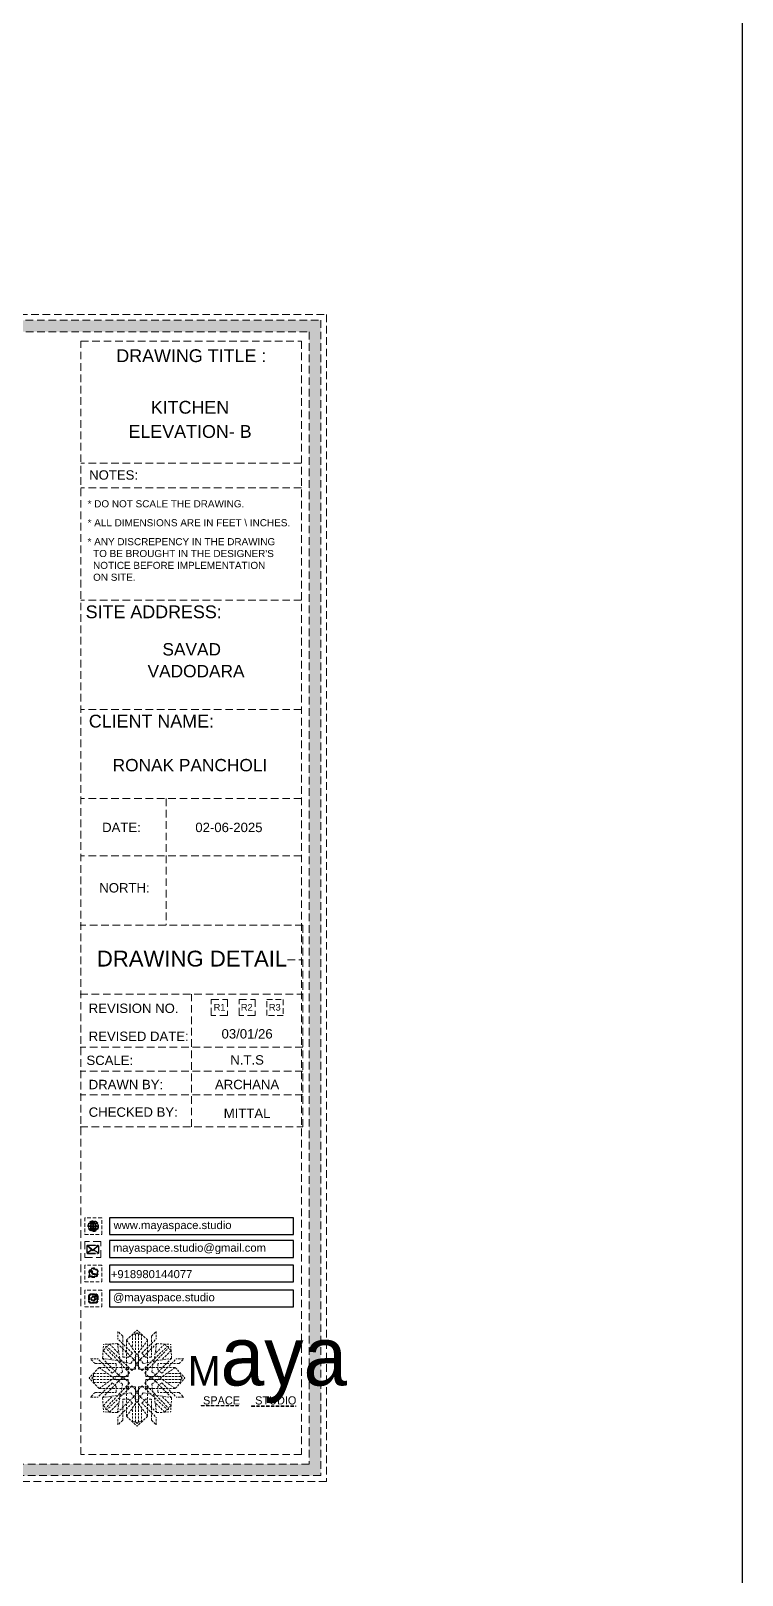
# Model space of a CAD drawing. Header units: millimetres. Extents: x 56222 to 3066687, y -650199 to -121287.
# Drawn here: x 141972.2 to 142065.7, y -185372.8 to -185169.7 of the extents above; entities that cross this region are included whole.
import ezdxf
from ezdxf.enums import TextEntityAlignment as Align

# ---------------------------------------------------------------- set-up
doc = ezdxf.new("R2010")
doc.units = ezdxf.units.MM
doc.header["$MEASUREMENT"] = 0
doc.linetypes.add('DASHEDX2', pattern=[1.5, 1, -0.5])
for name, color, linetype, lineweight in [('Dimension', 10, 'DASHEDX2', 20), ('NAME PLATE', 7, 'Continuous', 25), ('XX~SLAB ( BEAM )~ ( DIM )', 7, 'Continuous', 9)]:
    doc.layers.add(name, color=color, linetype=linetype, lineweight=lineweight)
doc.styles.add('Arial', font='arial.ttf')
doc.styles.get("Standard").update_dxf_attribs({"font": 'arial.ttf', "height": 6})

# ---------------------------------------------------------------- blocks, each defined once
blk = doc.blocks.new('FSFSF')
at = {"color": 42, "lineweight": 5, "true_color": 0xe0ac11}
for p, q in [((28600.03, 143.51), (28600.03, 140.16)), ((28602.15, 141.41), (28600.03, 143.51)), ((28606.47, 133.76), (28600.03, 140.16)), ((28602.15, 141.41), (28602.15, 131.95)), ((28603.86, 139.69), (28608.58, 144.08)), ((28603.86, 126.58), (28603.86, 139.69)), ((28603.86, 139.69), (28608.58, 133.02)), ((28607.9, 142.22), (28606.58, 142.22)), ((28606.58, 142.22), (28606.58, 135.84)), ((28607.9, 142.22), (28608.58, 142.85)), ((28607.9, 142.22), (28607.9, 126.58)), ((28613.31, 139.69), (28608.58, 144.08)), ((28609.27, 142.22), (28608.59, 142.85)), ((28613.31, 139.69), (28608.59, 133.02)), ((28609.27, 142.22), (28609.27, 126.58)), ((28609.27, 142.22), (28610.59, 142.22)), ((28610.59, 142.22), (28610.59, 135.84)), ((28610.7, 133.76), (28617.14, 140.16)), ((28613.31, 126.58), (28613.31, 139.69)), ((28615.02, 141.41), (28617.14, 143.51)), ((28615.02, 141.41), (28615.02, 131.95)), ((28617.14, 143.51), (28617.14, 140.16)), ((28593.19, 131.45), (28593.54, 137.71)), ((28593.19, 131.45), (28601.69, 122.67)), ((28601.25, 130.22), (28593.19, 131.45)), ((28593.39, 135), (28594.56, 136.12)), ((28593.39, 135), (28597.6, 130.78)), ((28599.8, 138.06), (28593.54, 137.71)), ((28595.12, 136.69), (28594.53, 136.69)), ((28594.56, 136.12), (28594.56, 136.71)), ((28605.17, 124.98), (28594.56, 136.12)), ((28596.24, 137.86), (28595.12, 136.69)), ((28606.27, 126.08), (28595.12, 136.69)), ((28596.24, 137.86), (28600.47, 133.65)), ((28601.03, 130), (28599.8, 138.06)), ((28599.8, 138.05), (28608.58, 129.56)), ((28604.75, 131.95), (28602.15, 131.95)), ((28606.47, 133.76), (28604.75, 131.95)), ((28605.86, 129.18), (28608.58, 133.02)), ((28617.37, 138.05), (28608.59, 129.56)), ((28611.31, 129.18), (28608.59, 133.02)), ((28610.7, 133.76), (28612.42, 131.95)), ((28610.9, 126.08), (28622.05, 136.69)), ((28612.02, 124.98), (28622.62, 136.12)), ((28612.42, 131.95), (28615.02, 131.95)), ((28623.99, 131.45), (28615.5, 122.67)), ((28615.94, 130.22), (28624, 131.45)), ((28616.14, 130), (28617.37, 138.06)), ((28620.93, 137.86), (28616.7, 133.65)), ((28617.37, 138.06), (28623.63, 137.71)), ((28623.8, 135), (28619.59, 130.78)), ((28620.93, 137.86), (28622.05, 136.69)), ((28622.05, 136.69), (28622.64, 136.69)), ((28622.62, 136.12), (28622.62, 136.71)), ((28623.8, 135), (28622.62, 136.12)), ((28624, 131.45), (28623.65, 137.71)), ((28591.56, 127.39), (28587.17, 122.66)), ((28587.73, 131.22), (28591.08, 131.22)), ((28589.84, 129.1), (28587.73, 131.22)), ((28589.03, 123.35), (28589.03, 124.67)), ((28589.03, 124.67), (28595.4, 124.67)), ((28589.84, 129.1), (28599.29, 129.1)), ((28597.49, 124.78), (28591.08, 131.22)), ((28604.66, 127.39), (28591.56, 127.39)), ((28591.56, 127.39), (28598.23, 122.67)), ((28597.49, 124.78), (28599.29, 126.5)), ((28602.07, 125.39), (28598.23, 122.67)), ((28599.29, 126.5), (28599.29, 129.1)), ((28605.86, 129.18), (28601.03, 130)), ((28602.07, 125.39), (28601.25, 130.22)), ((28605.17, 124.98), (28602.97, 122.67)), ((28603.68, 126.54), (28603.68, 127.39)), ((28604.66, 126.54), (28603.68, 126.54)), ((28604.71, 127.57), (28603.86, 127.57)), ((28607.9, 126.58), (28603.86, 126.58)), ((28604.66, 123.35), (28604.66, 127.39)), ((28604.7, 126.58), (28604.71, 127.57)), ((28606.27, 126.08), (28608.58, 128.27)), ((28607.9, 128.92), (28608.58, 129.56)), ((28607.9, 128.92), (28608.58, 128.27)), ((28609.27, 128.92), (28608.59, 129.56)), ((28609.27, 128.92), (28608.59, 128.27)), ((28610.9, 126.08), (28608.59, 128.27)), ((28609.27, 126.58), (28613.31, 126.58)), ((28611.31, 129.18), (28616.14, 130)), ((28612.02, 124.98), (28614.21, 122.67)), ((28612.46, 126.58), (28612.46, 127.57)), ((28612.46, 127.57), (28613.31, 127.57)), ((28612.52, 123.35), (28612.52, 127.39)), ((28612.52, 127.39), (28625.63, 127.39)), ((28612.52, 126.54), (28613.51, 126.54)), ((28613.51, 126.54), (28613.51, 127.39)), ((28615.12, 125.39), (28615.94, 130.22)), ((28615.12, 125.39), (28618.96, 122.67)), ((28627.34, 129.1), (28617.89, 129.1)), ((28617.89, 126.5), (28617.89, 129.1)), ((28619.7, 124.78), (28617.89, 126.5)), ((28625.63, 127.39), (28618.96, 122.67)), ((28619.7, 124.78), (28626.1, 131.22)), ((28628.16, 124.67), (28621.78, 124.67)), ((28625.63, 127.39), (28630.02, 122.66)), ((28629.45, 131.22), (28626.1, 131.22)), ((28627.34, 129.1), (28629.45, 131.22)), ((28628.16, 123.35), (28628.16, 124.67)), ((28591.56, 117.94), (28587.17, 122.66)), ((28589.03, 123.35), (28588.4, 122.67)), ((28589.03, 121.98), (28588.4, 122.65)), ((28589.03, 123.35), (28604.66, 123.35)), ((28589.03, 121.98), (28604.66, 121.98)), ((28589.03, 121.98), (28589.03, 120.66)), ((28589.03, 120.66), (28595.4, 120.66)), ((28597.49, 120.54), (28591.08, 114.11)), ((28591.56, 117.94), (28598.23, 122.65)), ((28604.66, 117.94), (28591.56, 117.94)), ((28593.19, 113.88), (28601.69, 122.65)), ((28605.17, 120.35), (28594.56, 109.2)), ((28606.27, 119.15), (28595.12, 108.54)), ((28597.49, 120.54), (28599.29, 118.83)), ((28602.07, 119.94), (28598.23, 122.65)), ((28599.29, 118.83), (28599.29, 116.23)), ((28602.07, 119.94), (28601.25, 115.1)), ((28602.33, 123.35), (28601.69, 122.67)), ((28602.33, 121.98), (28601.69, 122.65)), ((28602.33, 123.35), (28602.97, 122.67)), ((28602.33, 121.98), (28602.97, 122.65)), ((28605.17, 120.35), (28602.97, 122.65)), ((28604.66, 118.78), (28603.68, 118.78)), ((28603.68, 118.78), (28603.68, 117.94)), ((28607.9, 118.65), (28603.86, 118.65)), ((28603.86, 118.65), (28603.86, 105.54)), ((28604.71, 117.66), (28603.86, 117.66)), ((28604.66, 121.98), (28604.66, 117.94)), ((28604.7, 118.65), (28604.71, 117.66)), ((28606.27, 119.15), (28608.58, 116.96)), ((28607.9, 103.01), (28607.9, 118.65)), ((28610.9, 119.15), (28608.59, 116.96)), ((28609.27, 118.65), (28613.31, 118.65)), ((28609.27, 103.01), (28609.27, 118.65)), ((28610.9, 119.15), (28622.05, 108.54)), ((28612.02, 120.35), (28614.21, 122.65)), ((28612.02, 120.35), (28622.62, 109.2)), ((28612.46, 118.65), (28612.46, 117.66)), ((28612.46, 117.66), (28613.31, 117.66)), ((28628.16, 123.35), (28612.52, 123.35)), ((28612.52, 121.98), (28612.52, 117.94)), ((28628.16, 121.98), (28612.52, 121.98)), ((28612.52, 118.78), (28613.51, 118.78)), ((28612.52, 117.94), (28625.63, 117.94)), ((28613.31, 118.65), (28613.31, 105.54)), ((28613.51, 118.78), (28613.51, 117.94)), ((28614.85, 123.35), (28614.21, 122.67)), ((28614.85, 121.98), (28614.21, 122.65)), ((28614.85, 123.35), (28615.5, 122.67)), ((28614.85, 121.98), (28615.5, 122.65)), ((28615.12, 119.94), (28618.96, 122.65)), ((28615.12, 119.94), (28615.94, 115.1)), ((28623.99, 113.88), (28615.5, 122.65)), ((28619.7, 120.54), (28617.89, 118.83)), ((28617.89, 118.83), (28617.89, 116.23)), ((28625.63, 117.94), (28618.96, 122.65)), ((28619.7, 120.54), (28626.1, 114.11)), ((28628.16, 120.66), (28621.78, 120.66)), ((28625.63, 117.94), (28630.02, 122.66)), ((28628.16, 123.35), (28628.78, 122.67)), ((28628.16, 121.98), (28628.78, 122.65)), ((28628.16, 121.98), (28628.16, 120.66)), ((28589.84, 116.23), (28587.73, 114.11)), ((28587.73, 114.11), (28591.08, 114.11)), ((28589.84, 116.23), (28599.29, 116.23)), ((28601.25, 115.1), (28593.19, 113.87)), ((28593.19, 113.87), (28593.54, 107.62)), ((28593.39, 110.32), (28597.6, 114.55)), ((28596.24, 107.37), (28600.47, 111.58)), ((28599.8, 107.17), (28608.58, 115.67)), ((28601.03, 115.23), (28599.8, 107.17)), ((28606.47, 111.47), (28600.03, 105.07)), ((28605.86, 116.05), (28601.03, 115.23)), ((28602.15, 103.82), (28602.15, 113.27)), ((28604.75, 113.27), (28602.15, 113.27)), ((28603.86, 105.54), (28608.58, 112.21)), ((28606.47, 111.47), (28604.75, 113.27)), ((28605.86, 116.05), (28608.58, 112.21)), ((28607.9, 116.31), (28608.58, 116.96)), ((28607.9, 116.31), (28608.58, 115.67)), ((28609.27, 116.31), (28608.59, 116.96)), ((28609.27, 116.31), (28608.59, 115.67)), ((28611.31, 116.05), (28608.59, 112.21)), ((28617.37, 107.17), (28608.59, 115.67)), ((28613.31, 105.54), (28608.59, 112.21)), ((28610.7, 111.47), (28612.42, 113.27)), ((28610.7, 111.47), (28617.14, 105.07)), ((28611.31, 116.05), (28616.14, 115.23)), ((28612.42, 113.27), (28615.02, 113.27)), ((28615.02, 103.82), (28615.02, 113.27)), ((28615.94, 115.1), (28624, 113.87)), ((28616.14, 115.23), (28617.37, 107.17)), ((28620.93, 107.37), (28616.7, 111.58)), ((28627.34, 116.23), (28617.89, 116.23)), ((28623.8, 110.32), (28619.59, 114.55)), ((28624, 113.87), (28623.65, 107.62)), ((28629.45, 114.11), (28626.1, 114.11)), ((28627.34, 116.23), (28629.45, 114.11)), ((28593.39, 110.32), (28594.56, 109.2)), ((28599.8, 107.17), (28593.54, 107.52)), ((28595.12, 108.54), (28594.53, 108.54)), ((28594.56, 109.2), (28594.56, 108.61)), ((28596.24, 107.37), (28595.12, 108.54)), ((28600.03, 101.71), (28600.03, 105.07)), ((28602.15, 103.82), (28600.03, 101.71)), ((28603.86, 105.54), (28608.58, 101.15)), ((28606.58, 103.01), (28606.58, 109.38)), ((28613.31, 105.54), (28608.58, 101.15)), ((28610.59, 103.01), (28610.59, 109.38)), ((28615.02, 103.82), (28617.14, 101.71)), ((28617.14, 101.71), (28617.14, 105.07)), ((28617.37, 107.17), (28623.63, 107.52)), ((28620.93, 107.37), (28622.05, 108.54)), ((28622.05, 108.54), (28622.64, 108.54)), ((28623.8, 110.32), (28622.62, 109.2)), ((28622.62, 109.2), (28622.62, 108.61)), ((28607.9, 103.01), (28606.58, 103.01)), ((28607.9, 103.01), (28608.58, 102.38)), ((28609.27, 103.01), (28608.59, 102.38)), ((28609.27, 103.01), (28610.59, 103.01))]:
    blk.add_line(p, q, dxfattribs=at)
blk = doc.blocks.new('hgwg')
at = {"layer": 'Dimension', "true_color": 0xd39e00}
h = blk.add_hatch(color=42, dxfattribs=at)
h.dxf.hatch_style = 1
h.paths.add_polyline_path([(27505.71, 45.05), (27494.27, 45.05), (27494.27, 44.9), (27505.71, 44.9)])
h = blk.add_hatch(color=42, dxfattribs=at)
h.dxf.hatch_style = 1
h.paths.add_polyline_path([(27523.3, 44.9), (27509.68, 44.9), (27509.68, 44.75), (27523.3, 44.75)])
at = {"layer": 'Dimension', "color": 42, "true_color": 0xd39e00}
for p, q in [((27494.27, 45.05), (27505.71, 45.05)), ((27494.27, 44.9), (27494.27, 45.05)), ((27494.27, 44.9), (27505.71, 44.9)), ((27505.71, 45.05), (27505.71, 44.9)), ((27509.68, 44.9), (27523.3, 44.9)), ((27509.68, 44.9), (27509.68, 44.75)), ((27509.68, 44.75), (27523.3, 44.75)), ((27523.3, 44.75), (27523.3, 44.9))]:
    blk.add_line(p, q, dxfattribs=at)
at = {"layer": 'Dimension', "color": 42, "true_color": 0xd39e00, "attachment_point": 1}
for s, width, insert, char_height in [('{\\fCinzel|b0|i0|c0|p2;\\H1.5x;M\\fAmsterdam One|b0|i0|c0|p2;\\H2x;aya}', 85.3277, (27490.17, 69.17), 6), ('{\\fCinzel|b0|i0|c0|p0;SPACE     STUDIO}', 66.129, (27494.83, 47.86), 2.5)]:
    blk.add_mtext_dynamic_manual_height_columns(s, width=width, gutter_width=30, heights=[0], dxfattribs=dict(at, insert=insert, char_height=char_height))
blk = doc.blocks.new('aggerg')
at = {"layer": 'Dimension', "color": 42, "true_color": 0xd39e00}
blk.add_lwpolyline([(-1.41, 1.41), (1.41, 1.41), (1.41, -1.41), (-1.41, -1.41)], close=True, dxfattribs=at)
at = {"layer": 'NAME PLATE', "lineweight": 0, "insert": (-0.03, 0.62), "char_height": 1.151, "width": 2.2458, "attachment_point": 2, "style": 'Arial'}
blk.add_mtext('R3', dxfattribs=at)
blk = doc.blocks.new('QEGW4TG')
at = {"layer": 'Dimension', "true_color": 0x000000}
h = blk.add_hatch(color=18, dxfattribs=at)
h.dxf.hatch_style = 1
h.paths.add_polyline_path([(2.69, 1.93, 0.170513), (2.95, 1.97, 0.190337), (3.11, 2.18, 0.316231), (3.07, 2.28), (2.79, 2.37, 0.273721), (2.69, 2.34, 0.040749), (2.63, 2.27, -0.441282), (2.53, 2.25, -0.11828), (2.06, 2.64, -0.441282), (2.07, 2.74, 0.040749), (2.13, 2.81, 0.290083), (2.14, 2.92), (2.01, 3.18, 0.316231), (1.91, 3.2, 0.190337), (1.73, 3, 0.170513), (1.72, 2.74, 0.252784)], flags=0)
h.paths.add_polyline_path([(1.19, 1.98), (1.03, 1.3, 0.550912), (1.11, 1.23), (1.75, 1.39, 6.344125)])
h.paths.add_polyline_path([(1.81, 1.7), (1.4, 1.6), (1.5, 2.03, -9.071339)], flags=16)
h.paths.add_polyline_path([(3.11, 2.16, -0.17811), (2.95, 1.97, -0.170513), (2.69, 1.93, -0.252784), (1.72, 2.74, -0.170513), (1.73, 3, -0.17811), (1.89, 3.19, -0.370089), (2.01, 3.18), (2.14, 2.92, -0.307185), (2.13, 2.8, -0.041087), (2.06, 2.73, 0.321676), (2.05, 2.65, 0.126524), (2.55, 2.24, 0.312216), (2.62, 2.26, -0.041087), (2.68, 2.34, -0.290673), (2.79, 2.37), (3.07, 2.28, -0.370089)], flags=0)
h = blk.add_hatch(color=18, dxfattribs=at)
h.dxf.hatch_style = 1
h.paths.add_polyline_path([(2.79, 2.37, 0.273721), (2.69, 2.34, 0.040749), (2.63, 2.27, -0.441282), (2.53, 2.25, -0.11828), (2.06, 2.64, -0.441282), (2.07, 2.74, 0.040749), (2.13, 2.81, 0.290083), (2.14, 2.92), (2.01, 3.18, 0.316231), (1.91, 3.2, 0.190337), (1.73, 3, 0.170513), (1.72, 2.74, 0.252784), (2.69, 1.93, 0.170513), (2.95, 1.97, 0.190337), (3.11, 2.18, 0.316231), (3.07, 2.28)])
for p, q in [((1.19, 1.98), (1.03, 1.3)), ((1.1, 1.23), (1.75, 1.39)), ((1.5, 2.03), (1.4, 1.6)), ((1.4, 1.6), (1.81, 1.7)), ((2.01, 3.18), (2.14, 2.92)), ((3.07, 2.28), (2.8, 2.36))]:
    blk.add_line(p, q)
blk.add_lwpolyline([(0, 0), (4.68, 0), (4.68, 4.68), (0, 4.68)], close=True)
for centre, radius, start, end in [((1.09, 1.29), 0.0598, 164.8483, 282.1458), ((2.39, 2.56), 1.34, 241.4727, 205.6422), ((2.39, 2.56), 1.04, 235.9962, 210.8333), ((2.09, 2.87), 0.39, 159.7007, 198.4072), ((2.96, 3.23), 1.33, 201.4218, 258.1669), ((2.07, 2.87), 0.364, 118.9685, 159.3648), ((1.94, 3.12), 0.0896, 41.8985, 123.1344), ((2.11, 2.68), 0.066, 135.9932, 224.8892), ((1.67, 3.16), 0.586, 312.4617, 321.8728), ((3.12, 3.42), 1.31, 216.5455, 243.5279), ((2.05, 2.87), 0.104, 320.3924, 28.6971), ((2.57, 2.3), 0.066, 234.2482, 323.1441), ((3.11, 1.94), 0.586, 137.2645, 146.6756), ((2.76, 2.27), 0.104, 70.4402, 138.745), ((2.75, 2.31), 0.39, 260.7301, 299.4366), ((2.76, 2.29), 0.364, 299.7725, 340.1688), ((3.03, 2.2), 0.0896, 336.0029, 57.2388)]:
    blk.add_arc(centre, radius, start, end)
blk = doc.blocks.new('ASGERG')
at = {"layer": 'Dimension', "true_color": 0x000000}
h = blk.add_hatch(color=18, dxfattribs=at)
h.dxf.hatch_style = 1
h.paths.add_polyline_path([(0.99, 1.7, 0.353872), (1.69, 1.03), (2.96, 1.03, 0.353872), (3.66, 1.7), (3.66, 2.99, 0.353872), (2.96, 3.67), (1.69, 3.67, 0.353872), (0.99, 2.99)])
h.paths.add_polyline_path([(1.27, 2.97, -0.353872), (1.72, 3.4), (2.94, 3.4, -0.353872), (3.38, 2.97), (3.38, 1.72, -0.353872), (2.94, 1.3), (1.72, 1.3, -0.353872), (1.27, 1.72)], flags=16)
h.paths.add_polyline_path([(3.02, 2.35, -1), (1.64, 2.35, -1)], flags=0)
h.paths.add_polyline_path([(2.74, 2.35, -1), (1.92, 2.35, -1)], flags=0)
h.paths.add_polyline_path([(2.86, 3.02, -1), (3.19, 3.02, -1)], flags=0)
h.paths.add_polyline_path([(1.64, 2.35, 1), (3.02, 2.35, 1)], flags=0)
h = blk.add_hatch(color=18, dxfattribs=at)
h.dxf.hatch_style = 1
h.paths.add_polyline_path([(1.64, 2.35, 1), (3.02, 2.35, 1)])
h.paths.add_polyline_path([(2.74, 2.35, -1), (1.92, 2.35, -1)], flags=16)
h = blk.add_hatch(color=18, dxfattribs=at)
h.dxf.hatch_style = 1
h.paths.add_polyline_path([(3.19, 3.02, 1), (2.86, 3.02, 1)])
for p, q in [((0.99, 2.99), (0.99, 1.7)), ((1.27, 2.97), (1.27, 1.72)), ((1.69, 3.67), (2.96, 3.67)), ((1.69, 1.03), (2.96, 1.03)), ((2.94, 3.4), (1.72, 3.4)), ((2.94, 1.3), (1.72, 1.3)), ((3.38, 2.97), (3.38, 1.72)), ((3.66, 2.99), (3.66, 1.7))]:
    blk.add_line(p, q)
blk.add_lwpolyline([(0, 0), (4.68, 0), (4.68, 4.68), (0, 4.68)], close=True)
for centre, radius in [((2.33, 2.35), 0.694), ((2.33, 2.35), 0.414), ((3.02, 3.02), 0.168)]:
    blk.add_circle(centre, radius)
for centre, radius, start, end in [((1.76, 2.89), 0.778, 94.8631, 172.8127), ((1.76, 1.8), 0.778, 187.1873, 265.1369), ((1.76, 2.91), 0.491, 94.8631, 172.8127), ((1.76, 1.78), 0.491, 187.1873, 265.1369), ((2.9, 2.91), 0.491, 7.1873, 85.1369), ((2.9, 1.78), 0.491, 274.8631, 352.8127), ((2.89, 2.89), 0.778, 7.1873, 85.1369), ((2.89, 1.8), 0.778, 274.8631, 352.8127)]:
    blk.add_arc(centre, radius, start, end)
blk = doc.blocks.new('DTGWEGEARG')
at = {"layer": 'Dimension', "true_color": 0x000000}
h = blk.add_hatch(color=18, dxfattribs=at)
h.dxf.hatch_style = 1
h.paths.add_polyline_path([(3.83, 2.34, 1), (0.85, 2.34, 1)])
h.paths.add_polyline_path([(2.51, 1.01, 0.105795), (2.96, 1.58, -0.055205), (3.3, 1.41, -0.169822)], flags=16)
h.paths.add_polyline_path([(2.41, 1.12), (2.41, 1.69, -0.058279), (2.81, 1.63, -0.103353)], flags=16)
h.paths.add_polyline_path([(2.26, 1.13, -0.101741), (1.87, 1.63, -0.057171), (2.26, 1.69)], flags=16)
h.paths.add_polyline_path([(2.17, 1.01, -0.169822), (1.38, 1.41, -0.055205), (1.72, 1.58, 0.105795)], flags=16)
h.paths.add_polyline_path([(3.02, 1.72, 0.081336), (3.13, 2.27), (3.68, 2.27, -0.152069), (3.4, 1.52, 0.05687)], flags=16)
h.paths.add_polyline_path([(2.87, 1.77, 0.061945), (2.41, 1.84), (2.41, 2.27), (2.98, 2.27, -0.081344)], flags=16)
h.paths.add_polyline_path([(2.26, 1.84, 0.060923), (1.8, 1.77, -0.081344), (1.7, 2.27), (2.26, 2.27)], flags=16)
h.paths.add_polyline_path([(1.66, 1.72, 0.05687), (1.28, 1.52, -0.152069), (1, 2.27), (1.55, 2.27, 0.081336)], flags=16)
h.paths.add_polyline_path([(2.41, 2.42), (2.41, 2.83, 0.061945), (2.87, 2.91, -0.080009), (2.98, 2.42)], flags=16)
h.paths.add_polyline_path([(3.13, 2.42, 0.080116), (3.02, 2.96, 0.05687), (3.4, 3.16, 0.028258), (3.3, 3.27, -0.055205), (2.96, 3.1, 0.105795), (2.51, 3.67, -0.36029), (3.68, 2.42)], flags=16)
h.paths.add_polyline_path([(2.26, 2.42), (1.7, 2.42, -0.080009), (1.8, 2.91, 0.060923), (2.26, 2.84)], flags=16)
h.paths.add_polyline_path([(1.55, 2.42), (1, 2.42, -0.150466), (1.28, 3.16, 0.05687), (1.66, 2.96, 0.080116)], flags=16)
h.paths.add_polyline_path([(2.41, 2.98), (2.41, 3.56, -0.103353), (2.81, 3.05, -0.058279)], flags=16)
h.paths.add_polyline_path([(2.26, 2.99, -0.057171), (1.87, 3.05, -0.101741), (2.26, 3.55)], flags=16)
h.paths.add_polyline_path([(1.72, 3.1, -0.055205), (1.38, 3.27, -0.169822), (2.17, 3.67, 0.105795)], flags=16)
blk.add_lwpolyline([(0, 0), (4.68, 0), (4.68, 4.68), (0, 4.68)], close=True)
at = {"layer": 'Dimension', "color": 18, "true_color": 0x000000}
for p, q in [((1, 2.42), (1.55, 2.42)), ((1, 2.27), (1.55, 2.27)), ((1.7, 2.42), (2.26, 2.42)), ((1.7, 2.27), (2.26, 2.27)), ((2.26, 3.55), (2.26, 2.99)), ((2.26, 2.84), (2.26, 2.42)), ((2.26, 2.27), (2.26, 1.84)), ((2.26, 1.69), (2.26, 1.13)), ((2.41, 3.56), (2.41, 2.98)), ((2.41, 2.83), (2.41, 2.42)), ((2.41, 2.42), (2.98, 2.42)), ((2.41, 2.27), (2.98, 2.27)), ((2.41, 2.27), (2.41, 1.84)), ((2.41, 1.69), (2.41, 1.12)), ((3.13, 2.42), (3.68, 2.42)), ((3.13, 2.27), (3.68, 2.27))]:
    blk.add_line(p, q, dxfattribs=at)
blk.add_circle((2.34, 2.34), 1.49, dxfattribs=at)
for centre, radius, start, end in [((2.34, 2.34), 1.34, 142.3819, 176.6093), ((2.34, 2.34), 1.34, 183.0315, 217.6181), ((2.34, 4.74), 1.9, 236.1399, 249.1595), ((2.34, -0.06), 1.9, 110.8405, 123.8601), ((2.34, 2.34), 1.34, 97.3549, 135.9073), ((2.34, 4.74), 1.75, 236.7417, 249.3811), ((2.34, -0.06), 1.75, 110.6189, 123.2583), ((2.34, 2.34), 1.34, 224.0927, 262.6451), ((3.28, 2.34), 1.73, 159.0567, 177.3789), ((3.28, 2.34), 1.73, 182.3435, 200.9433), ((3.28, 2.34), 1.58, 158.8325, 177.1302), ((3.28, 2.34), 1.58, 182.5658, 201.1675), ((3.28, 2.34), 1.73, 129.9301, 154.0867), ((3.28, 2.34), 1.73, 205.9133, 230.0699), ((2.34, 4.74), 1.9, 253.6799, 267.6253), ((2.34, -0.06), 1.9, 92.3747, 106.3201), ((3.28, 2.34), 1.58, 130.1073, 153.3446), ((2.34, 4.74), 1.75, 254.3336, 267.422), ((2.34, -0.06), 1.75, 92.578, 105.6664), ((3.28, 2.34), 1.58, 206.6554, 229.8927), ((1.4, 2.34), 1.58, 26.6554, 50.2584), ((2.34, 4.74), 1.75, 272.3248, 285.6664), ((2.34, 4.74), 1.9, 272.1415, 286.3201), ((2.34, -0.06), 1.9, 73.6799, 87.8585), ((2.34, -0.06), 1.75, 74.3336, 87.6752), ((1.4, 2.34), 1.58, 309.7416, 333.3446), ((2.34, 2.34), 1.34, 3.3907, 82.6451), ((1.4, 2.34), 1.73, 25.9133, 50.0699), ((1.4, 2.34), 1.73, 309.9301, 334.0867), ((2.34, 2.34), 1.34, 277.3549, 315.9073), ((1.4, 2.34), 1.58, 2.8698, 21.1675), ((1.4, 2.34), 1.58, 338.8325, 357.4342), ((2.34, 4.74), 1.75, 290.6189, 303.2583), ((2.34, -0.06), 1.75, 56.7417, 69.3811), ((2.34, 4.74), 1.9, 290.8405, 303.8601), ((1.4, 2.34), 1.73, 2.6211, 20.9433), ((1.4, 2.34), 1.73, 339.0567, 357.6565), ((2.34, -0.06), 1.9, 56.1399, 69.1595), ((2.34, 2.34), 1.34, 322.3819, 356.9685)]:
    blk.add_arc(centre, radius, start, end, dxfattribs=at)

msp = doc.modelspace()

# ---------------------------------------------------------------- hatches: boundary and pattern name
at = {"layer": 'Dimension', "true_color": 0xd39e00}
h = msp.add_hatch(color=42, dxfattribs=at)
h.paths.add_polyline_path([(141794.48, -185207.79), (141794.48, -185359.68), (142010.28, -185359.68), (142010.28, -185207.79)])
h.paths.add_polyline_path([(141796, -185209.3), (142008.77, -185209.3), (142008.77, -185358.17), (141796, -185358.17)], flags=16)
at = {"layer": 'Dimension', "true_color": 0x000000}
h = msp.add_hatch(color=18, dxfattribs=at)
h.dxf.hatch_style = 1
h.paths.add_polyline_path([(141980.95, -185330.5, 0.414214), (141981.11, -185330.34), (141981.11, -185329.54, 0.414214), (141980.95, -185329.38), (141979.67, -185329.38, 0.414214), (141979.51, -185329.54), (141979.51, -185330.34, 0.414214), (141979.67, -185330.5)])
h.paths.add_polyline_path([(141980.43, -185330.02), (141981.02, -185330.41, -0.198912), (141980.95, -185330.44), (141979.67, -185330.44, -0.198912), (141979.6, -185330.41), (141980.19, -185330.02), (141980.31, -185330.13)], flags=16)
h.paths.add_polyline_path([(141980.31, -185330.05), (141979.66, -185329.44, -0.028783), (141979.67, -185329.44), (141980.95, -185329.44, -0.028783), (141980.96, -185329.44)], flags=16)
h.paths.add_polyline_path([(141980.47, -185329.98), (141981.02, -185329.47, -0.202482), (141981.05, -185329.54), (141981.05, -185330.34, -0.043076), (141981.05, -185330.36)], flags=16)
h.paths.add_polyline_path([(141980.15, -185329.98), (141979.57, -185330.36, -0.043076), (141979.57, -185330.34), (141979.57, -185329.54, -0.202482), (141979.6, -185329.47)], flags=16)

# ---------------------------------------------------------------- linework, layer by layer
at = {"color": 18, "true_color": 0x000000, "elevation": 0.13}
for points in [[(141982.5, -185327.98), (142006.68, -185327.98), (142006.68, -185325.77), (141982.5, -185325.77)], [(141982.5, -185331), (142006.68, -185331), (142006.68, -185328.79), (141982.5, -185328.79)], [(141982.51, -185334.22), (142006.68, -185334.22), (142006.68, -185332.01), (141982.51, -185332.01)], [(141982.5, -185337.51), (142006.68, -185337.51), (142006.68, -185335.3), (141982.5, -185335.3)]]:
    msp.add_lwpolyline(points, close=True, dxfattribs=at)
at = {"layer": 'Dimension', "color": 42, "true_color": 0xd39e00}
for p, q in [((142007.74, -185226.57, 0.13), (141978.75, -185226.57, 0.13)), ((142007.74, -185229.84, 0.13), (141978.75, -185229.84, 0.13)), ((142007.74, -185244.57, 0.13), (141978.75, -185244.57, 0.13)), ((142007.74, -185258.95, 0.13), (141978.75, -185258.95, 0.13)), ((142007.74, -185270.66, 0.13), (141978.75, -185270.66, 0.13)), ((141989.97, -185270.66, 0.13), (141989.97, -185287.31, 0.13)), ((142007.74, -185278.19, 0.13), (141978.75, -185278.19, 0.13)), ((142007.92, -185287.31, 0.13), (141978.66, -185287.31, 0.13)), ((142007.92, -185287.31, 0.13), (142007.92, -185313.81, 0.13)), ((142005.9, -185291.85, 0.13), (142007.92, -185291.85, 0.13)), ((141978.66, -185296.39, 0.13), (142007.92, -185296.39, 0.13)), ((141993.29, -185313.81, 0.13), (141993.29, -185296.39, 0.13)), ((142007.92, -185303.36, 0.13), (141978.66, -185303.36, 0.13)), ((142007.92, -185306.5, 0.13), (141978.66, -185306.5, 0.13)), ((142007.92, -185309.64, 0.13), (141978.66, -185309.64, 0.13)), ((141978.66, -185313.81, 0.13), (142007.92, -185313.81, 0.13))]:
    msp.add_line(p, q, dxfattribs=at)
at = {"layer": 'Dimension', "color": 18, "true_color": 0x000000}
for p, q in [((141979.51, -185329.54, 0.13), (141979.51, -185330.34, 0.13)), ((141979.57, -185329.54, 0.13), (141979.57, -185330.34, 0.13)), ((141979.57, -185330.36, 0.13), (141980.15, -185329.98, 0.13)), ((141979.6, -185329.47, 0.13), (141980.15, -185329.98, 0.13)), ((141979.6, -185330.41, 0.13), (141980.19, -185330.02, 0.13)), ((141979.66, -185329.44, 0.13), (141980.31, -185330.05, 0.13)), ((141979.67, -185329.38, 0.13), (141980.95, -185329.38, 0.13)), ((141979.67, -185329.44, 0.13), (141980.95, -185329.44, 0.13)), ((141979.67, -185330.44, 0.13), (141980.95, -185330.44, 0.13)), ((141979.67, -185330.5, 0.13), (141980.95, -185330.5, 0.13)), ((141980.19, -185330.02, 0.13), (141980.31, -185330.13, 0.13)), ((141980.31, -185330.05, 0.13), (141980.96, -185329.44, 0.13)), ((141980.31, -185330.13, 0.13), (141980.43, -185330.02, 0.13)), ((141981.02, -185330.41, 0.13), (141980.43, -185330.02, 0.13)), ((141980.47, -185329.98, 0.13), (141981.02, -185329.47, 0.13)), ((141981.05, -185330.36, 0.13), (141980.47, -185329.98, 0.13)), ((141981.05, -185329.54, 0.13), (141981.05, -185330.34, 0.13)), ((141981.11, -185329.54, 0.13), (141981.11, -185330.34, 0.13))]:
    msp.add_line(p, q, dxfattribs=at)
at = {"layer": 'Dimension', "color": 42, "true_color": 0xd39e00, "elevation": 0.13}
for points in [[(141793.72, -185207.03), (142011.04, -185207.03), (142011.04, -185360.44), (141793.72, -185360.44)], [(141794.48, -185207.79), (142010.28, -185207.79), (142010.28, -185359.68), (141794.48, -185359.68)], [(141796, -185209.3), (142008.77, -185209.3), (142008.77, -185358.17), (141796, -185358.17)], [(141978.75, -185356.92), (141978.75, -185210.55), (142007.74, -185210.55), (142007.74, -185356.92)], [(141995.88, -185297.07), (141998.01, -185297.07), (141998.01, -185299.2), (141995.88, -185299.2)], [(141999.54, -185297.07), (142001.67, -185297.07), (142001.67, -185299.2), (141999.54, -185299.2)]]:
    msp.add_lwpolyline(points, close=True, dxfattribs=at)
at = {"layer": 'Dimension', "elevation": 0.13}
msp.add_lwpolyline([(141979.26, -185331.02), (141981.36, -185331.02), (141981.36, -185328.92), (141979.26, -185328.92)], close=True, dxfattribs=at)
at = {"layer": 'Dimension', "color": 18, "true_color": 0x000000}
for centre, radius, start, end in [((141979.67, -185329.54, 0.13), 0.161, 90, 180), ((141979.67, -185330.34, 0.13), 0.161, 180, 270), ((141979.67, -185329.54, 0.13), 0.101, 134.2135, 180), ((141979.67, -185330.34, 0.13), 0.101, 180, 189.8662), ((141979.67, -185330.34, 0.13), 0.101, 225, 270), ((141979.67, -185329.54, 0.13), 0.101, 90, 96.5948), ((141980.95, -185329.54, 0.13), 0.161, 0, 90), ((141980.95, -185329.54, 0.13), 0.101, 83.4052, 90), ((141980.95, -185330.34, 0.13), 0.161, 270, 0), ((141980.95, -185330.34, 0.13), 0.101, 270, 315), ((141980.95, -185329.54, 0.13), 0.101, 0, 45.7865), ((141980.95, -185330.34, 0.13), 0.101, 350.1338, 0)]:
    msp.add_arc(centre, radius, start, end, dxfattribs=at)
at = {"layer": 'XX~SLAB ( BEAM )~ ( DIM )', "color": 3, "lineweight": 30}
msp.add_lwpolyline([(139732.46, -184966.74), (142065.68, -184966.74), (142065.68, -185767.3), (139732.46, -185767.3)], close=True, dxfattribs=at)

# ---------------------------------------------------------------- block references
at = {"layer": 'Dimension', "xscale": 0.4724364242621037, "yscale": 0.4724364242621037, "zscale": 0.4724364242621037}
msp.add_blockref('DTGWEGEARG', (141979.27, -185327.98, 0.13), dxfattribs=at)
at = {"layer": 'Dimension', "color": 42, "true_color": 0xd39e00}
for name, p, xscale, yscale, zscale in [('QEGW4TG', (141979.28, -185334.22, 0.13), 0.4724364242621037, 0.4724364242621037, 0.4724364242621037), ('ASGERG', (141979.27, -185337.51, 0.13), 0.4724364242621037, 0.4724364242621037, 0.4724364242621037), ('FSFSF', (133577.6, -185382.9, 0.13), 0.2939165204362355, 0.2939165204362355, 0.2939165204362355), ('hgwg', (130201.6, -185369.78, 0.13), 0.4289245009191567, 0.4289245009191567, 0.4289245009191567)]:
    msp.add_blockref(name, p, dxfattribs=dict(at, xscale=xscale, yscale=yscale, zscale=zscale))
at = {"layer": 'NAME PLATE', "xscale": 0.7572682486063869, "yscale": 0.7572682486063869, "zscale": 0.7572682486063869}
msp.add_blockref('aggerg', (142004.26, -185298.14, 0.13), dxfattribs=at)

# ---------------------------------------------------------------- texts
at = {"color": 18, "true_color": 0x000000, "char_height": 1.0564, "attachment_point": 1}
for s, width, gutter_width, insert in [('www.mayaspace.studio', 7.0939, 5.93, (141983.05, -185326.21, 0.13)), ('mayaspace.studio@gmail.com', 4.4256, 3.7, (141982.96, -185329.19, 0.13)), ('+918980144077', 17.258, 3.7, (141982.69, -185332.66, 0.13)), ('@mayaspace.studio', 4.4256, 3.7, (141982.96, -185335.7, 0.13))]:
    msp.add_mtext_dynamic_manual_height_columns(s, width=width, gutter_width=gutter_width, heights=[0], dxfattribs=dict(at, insert=insert))
at = {"layer": 'NAME PLATE', "style": 'Arial'}
for s, height, p in [('DRAWING TITLE : ', 1.6823, (141993.59, -185213.29, 0.13)), ('KITCHEN', 1.682, (141993.09, -185220.07, 0.13)), ('ELEVATION- B', 1.6823, (141993.1, -185223.25, 0.13)), ('NOTES:', 1.236, (141983.05, -185228.75, 0.13)), ('SITE ADDRESS:', 1.6823, (141988.32, -185246.96, 0.13)), (' SAVAD ', 1.626, (141993.32, -185251.86, 0.05)), ('VADODARA', 1.626, (141993.89, -185254.73, 0.05)), ('CLIENT NAME:', 1.6823, (141988.02, -185261.33, 0.13)), ('RONAK PANCHOLI    ', 1.6262, (141994.35, -185267.09, 0.05)), ('DATE:', 1.236, (141984.08, -185275.08, 0.13)), ('02-06-2025', 1.236, (141998.21, -185275.08, 0.13)), ('NORTH:', 1.236, (141984.48, -185283.02, 0.13)), ('DRAWING DETAIL', 2.0798, (141993.36, -185292.75, 0.13)), ('REVISION NO.', 1.236, (141985.68, -185298.86, 0.13)), ('REVISED DATE: ', 1.236, (141986.59, -185302.54, 0.13)), ('SCALE:', 1.236, (141982.55, -185305.7, 0.13)), ('DRAWN BY:', 1.236, (141984.67, -185308.88, 0.13)), ('ARCHANA', 1.236, (142000.6, -185308.88, 0.13)), ('CHECKED BY:', 1.236, (141985.63, -185312.51, 0.13)), ('MITTAL', 1.236, (142000.6, -185312.67, 0.13))]:
    msp.add_text(s, height=height, dxfattribs=at).set_placement(p, align=Align.CENTER)
for s, p in [('R1', (141996.2, -185298.54, 0.13)), ('R2', (141999.78, -185298.54, 0.13))]:
    msp.add_text(s, height=0.871, dxfattribs=at).set_placement(p)
at = {"layer": 'NAME PLATE', "char_height": 0.9349, "width": 36.1185, "attachment_point": 1, "style": 'Arial'}
for s, insert in [('* DO NOT SCALE THE DRAWING.', (141979.63, -185231.45, 0.13)), ('* ALL DIMENSIONS ARE IN FEET \\\\ INCHES.', (141979.63, -185233.94, 0.13)), ("* ANY DISCREPENCY IN THE DRAWING \\P  TO BE BROUGHT IN THE DESIGNER'S\\P  NOTICE BEFORE IMPLEMENTATION \\P  ON SITE.", (141979.63, -185236.43, 0.13))]:
    msp.add_mtext(s, dxfattribs=dict(at, insert=insert))
at = {"layer": 'NAME PLATE', "lineweight": 0, "char_height": 1.236, "attachment_point": 2, "style": 'Arial'}
for s, insert, width in [('03/01/26', (142000.6, -185300.98, 0.13), 10.7118), ('N.T.S', (142000.6, -185304.41, 0.13), 2.4124)]:
    msp.add_mtext(s, dxfattribs=dict(at, insert=insert, width=width))

doc.saveas('drawing.dxf')
